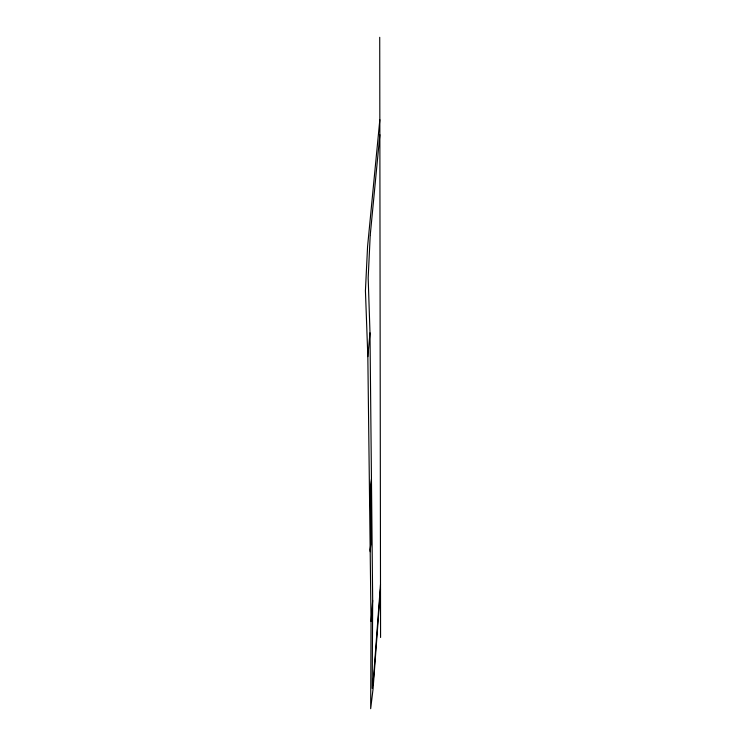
<?xml version="1.0" encoding="UTF-8"?>
<svg xmlns="http://www.w3.org/2000/svg" width="746" height="746" viewBox="0 0 746 746"><rect width="100%" height="100%" fill="white"/><g stroke="black" fill="none" stroke-linecap="round" stroke-linejoin="round"><path stroke-width="1.12" d="M379.835 119.705L367.573 246.544L365.428 290.781L367.834 356.625L371.042 621.455L370.678 708.7L373.065 688.903L380.497 588.967M370.212 235.419L368.179 277.932L369.988 332.875L372.674 600.455L372.198 688.399L373.606 676.827L380.497 584.5M371.042 621.455L372.674 600.455M370.175 550.25L370.893 541.437L370.342 492.407L371.452 478.997M370.193 551.704L371.088 540.701L370.538 491.763L371.471 480.611M367.834 356.625L369.988 332.875M370.268 234.859L379.863 134.718M379.723 37.3L380.572 637.485"/></g></svg>
